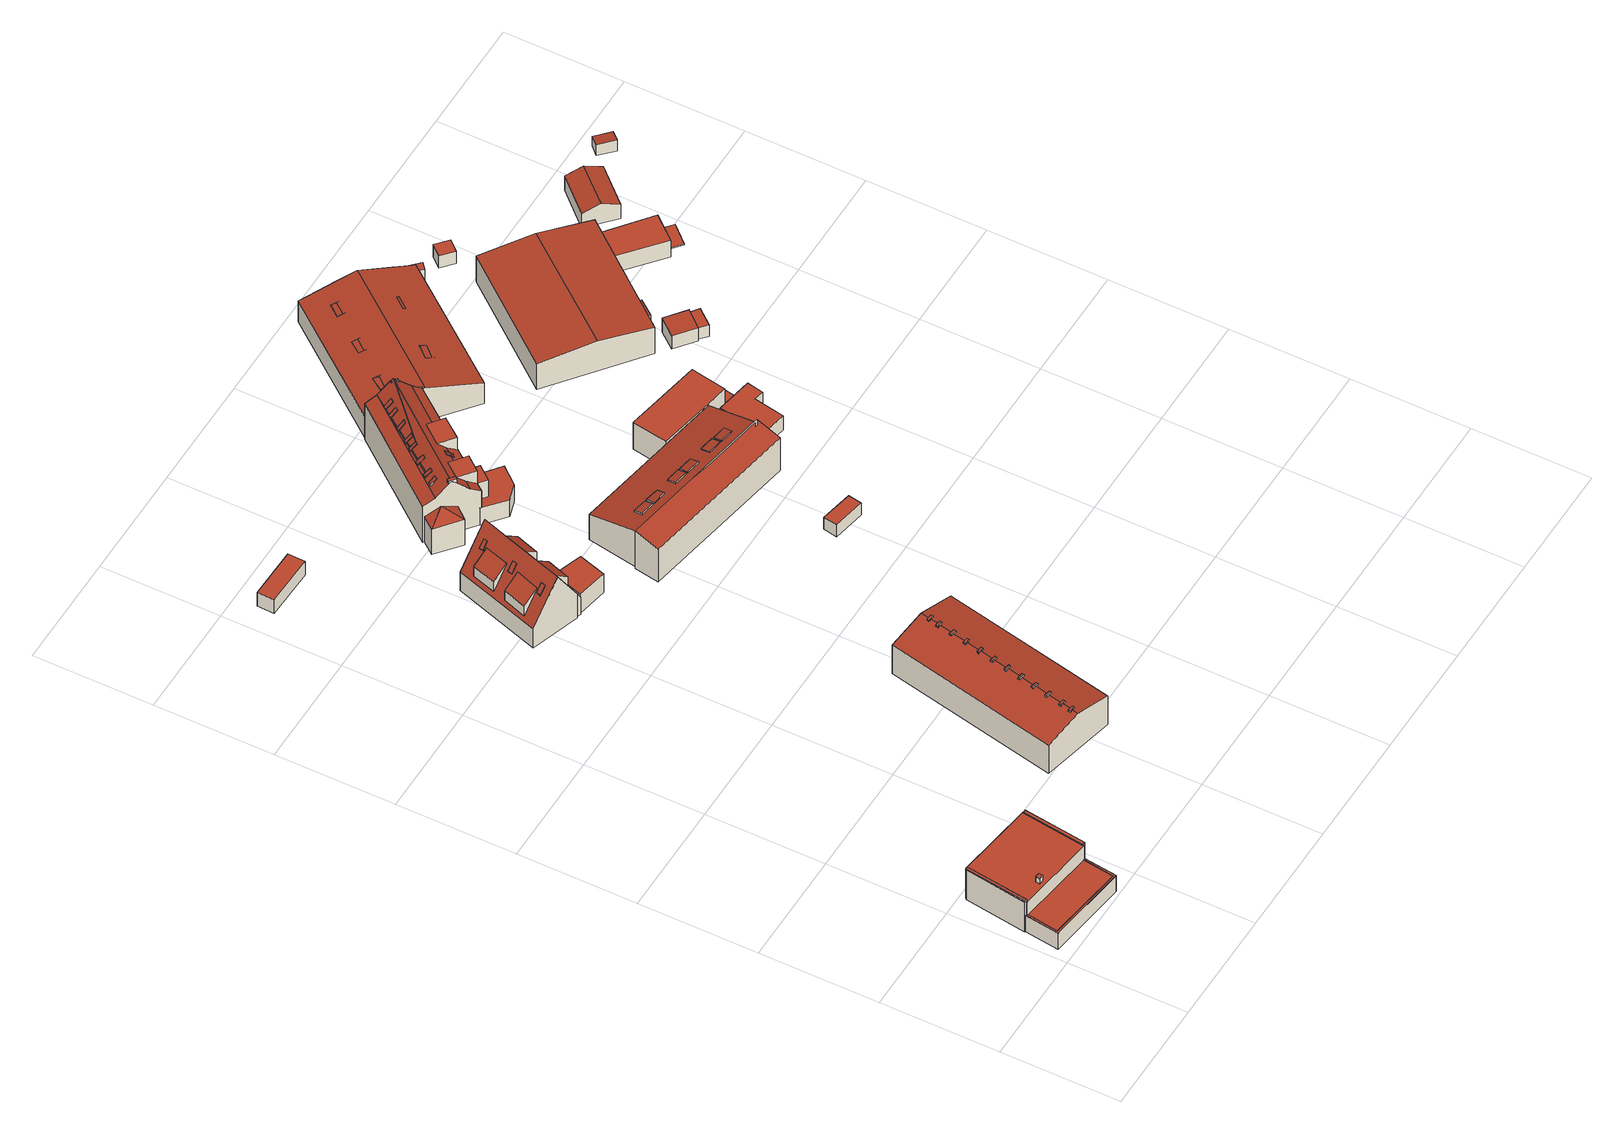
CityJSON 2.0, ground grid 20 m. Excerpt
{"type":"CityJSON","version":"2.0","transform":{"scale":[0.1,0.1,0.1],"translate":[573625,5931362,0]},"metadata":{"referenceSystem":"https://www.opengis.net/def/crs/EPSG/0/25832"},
"CityObjects":{
"building1":{"type":"Building","attributes":{"Grundfläche 2D":"238.569468","Grundhöhe NN":"1.851"},"children":["building1-1","building1-2","building1-3","building1-4"],"geometry":[{"type":"Solid","lod":"3","boundaries":[[[[0,1,2,3,4,5,6,7,8,9,10,11,12,13]],[[14,15,16,17,18,19,20,21,22,23]],[[1,0,24,25]],[[2,1,25,26]],[[20,19,27,3,2,26,28]],[[3,27,19,18,29,4]],[[4,29,18,17,16,15,30,6,5]],[[6,30,15,14,31,7]],[[7,31,14,23,32,33,9,8]],[[10,9,33,34]],[[11,10,34,35]],[[12,11,35,36]],[[13,12,36,37]],[[0,13,37,24]],[[23,22,38,32]],[[21,20,28,39]],[[22,21,39,38]],[[39,28,26,25,24,37,36,35,34,33,32,38]]]],"semantics":{"surfaces":[{"type":"RoofSurface"},{"type":"WallSurface"},{"type":"GroundSurface"}],"values":[[0,0,1,1,1,1,1,1,1,1,1,1,1,1,1,1,1,2]]}}]},
"building1-1":{"type":"BuildingInstallation","parents":["building1"],"geometry":[{"type":"MultiSurface","lod":"3","boundaries":[[[40,41,42,43]],[[44,45,43,42]],[[40,43,45,46]],[[46,47,41,40]],[[42,41,47,44]]],"semantics":{"surfaces":[{"type":"RoofSurface"},{"type":"WallSurface"}],"values":[0,1,1,1,1]}}]},
"building1-2":{"type":"BuildingInstallation","parents":["building1"],"geometry":[{"type":"MultiSurface","lod":"3","boundaries":[[[48,49,50,51,52,53,54]],[[55,7,8,9,52,51,50,49]],[[9,10,53,52]],[[10,11,56,48,54,53]],[[49,48,56,55]]],"semantics":{"surfaces":[{"type":"RoofSurface"},{"type":"WallSurface"}],"values":[0,1,1,1,1]}}]},
"building1-3":{"type":"BuildingInstallation","parents":["building1"],"geometry":[{"type":"MultiSurface","lod":"3","boundaries":[[[57,58,59,60,61]],[[62,0,1,59,58]],[[1,2,60,59]],[[2,3,63,57,61,60]],[[57,63,62,58]]],"semantics":{"surfaces":[{"type":"RoofSurface"},{"type":"WallSurface"}],"values":[0,1,1,1,1]}}]},
"building1-4":{"type":"BuildingInstallation","parents":["building1"],"geometry":[{"type":"MultiSurface","lod":"3","boundaries":[[[31,30,64,65,66,67,29,27,68,69,70,71]],[[14,31,71,23]],[[15,30,31,14]],[[16,64,30,15]],[[16,72,65,64]],[[66,65,72,73]],[[67,66,73,17]],[[17,18,29,67]],[[19,27,29,18]],[[20,68,27,19]],[[20,21,69,68]],[[21,22,70,69]],[[22,23,71,70]]],"semantics":{"surfaces":[{"type":"RoofSurface"},{"type":"WallSurface"}],"values":[0,1,1,1,1,1,1,1,1,1,1,1,1]}}]},
"building2":{"type":"Building","attributes":{"Grundfläche 2D":"25.769847","Grundhöhe NN":"2.043"},"geometry":[{"type":"Solid","lod":"3","boundaries":[[[[74,75,76,77]],[[78,79,77,76]],[[79,80,74,77]],[[80,81,75,74]],[[81,78,76,75]],[[81,80,79,78]]]],"semantics":{"surfaces":[{"type":"RoofSurface"},{"type":"WallSurface"},{"type":"GroundSurface"}],"values":[[0,1,1,1,1,2]]}}]},
"building3":{"type":"Building","attributes":{"Grundfläche 2D":"387.000767","Grundhöhe NN":"1.665"},"children":["building3-1","building3-2","building3-3","building3-4","building3-5","building3-6","building3-7","building3-8","building3-9","building3-10","building3-11","building3-12"],"geometry":[{"type":"Solid","lod":"3","boundaries":[[[[82,83,84,85,86,87,88,89,90,91,92,93,94,95,96,97,98,99,100,101,102,103,104,105,106,107,108,109]],[[107,106,105,104,103,102,101,100,99,98,97,96,95,94,93,92,91,90,89,88,87,86,85,84,83,82,110,111]],[[110,82,109,112,113]],[[111,110,113,114]],[[108,107,111,114,115]],[[109,108,115,112]],[[113,112,115,114]]]],"semantics":{"surfaces":[{"type":"RoofSurface"},{"type":"WallSurface"},{"type":"GroundSurface"}],"values":[[0,0,1,1,1,1,2]]}}]},
"building3-1":{"type":"BuildingInstallation","parents":["building3"],"geometry":[{"type":"MultiSurface","lod":"3","boundaries":[[[116,117,118,119]],[[120,121,117,116]],[[122,118,117,121,106]],[[122,123,119,118]],[[120,116,119,123,105]]],"semantics":{"surfaces":[{"type":"RoofSurface"},{"type":"WallSurface"}],"values":[0,1,1,1,1]}}]},
"building3-2":{"type":"BuildingInstallation","parents":["building3"],"geometry":[{"type":"MultiSurface","lod":"3","boundaries":[[[124,125,126,127]],[[128,129,125,124]],[[130,126,125,129,102]],[[130,131,127,126]],[[128,124,127,131,101]]],"semantics":{"surfaces":[{"type":"RoofSurface"},{"type":"WallSurface"}],"values":[0,1,1,1,1]}}]},
"building3-3":{"type":"BuildingInstallation","parents":["building3"],"geometry":[{"type":"MultiSurface","lod":"3","boundaries":[[[132,133,134,135]],[[136,137,133,132]],[[138,134,133,137,88]],[[138,139,135,134]],[[136,132,135,139,87]]],"semantics":{"surfaces":[{"type":"RoofSurface"},{"type":"WallSurface"}],"values":[0,1,1,1,1]}}]},
"building3-4":{"type":"BuildingInstallation","parents":["building3"],"geometry":[{"type":"MultiSurface","lod":"3","boundaries":[[[140,141,142,143]],[[144,145,141,140]],[[146,142,141,145,100]],[[146,147,143,142]],[[144,140,143,147,99]]],"semantics":{"surfaces":[{"type":"RoofSurface"},{"type":"WallSurface"}],"values":[0,1,1,1,1]}}]},
"building3-5":{"type":"BuildingInstallation","parents":["building3"],"geometry":[{"type":"MultiSurface","lod":"3","boundaries":[[[148,149,150,151]],[[152,153,149,148]],[[154,150,149,153,96]],[[154,155,151,150]],[[152,148,151,155,95]]],"semantics":{"surfaces":[{"type":"RoofSurface"},{"type":"WallSurface"}],"values":[0,1,1,1,1]}}]},
"building3-6":{"type":"BuildingInstallation","parents":["building3"],"geometry":[{"type":"MultiSurface","lod":"3","boundaries":[[[156,157,158,159]],[[160,161,157,156]],[[162,158,157,161,98]],[[162,163,159,158]],[[160,156,159,163,97]]],"semantics":{"surfaces":[{"type":"RoofSurface"},{"type":"WallSurface"}],"values":[0,1,1,1,1]}}]},
"building3-7":{"type":"BuildingInstallation","parents":["building3"],"geometry":[{"type":"MultiSurface","lod":"3","boundaries":[[[164,165,166,167]],[[165,164,168,169]],[[170,166,165,169,86]],[[167,166,170,171]],[[85,168,164,167,171]]],"semantics":{"surfaces":[{"type":"RoofSurface"},{"type":"WallSurface"}],"values":[0,1,1,1,1]}}]},
"building3-8":{"type":"BuildingInstallation","parents":["building3"],"geometry":[{"type":"MultiSurface","lod":"3","boundaries":[[[172,173,174,175]],[[103,176,172,175,177]],[[176,178,173,172]],[[179,174,173,178,104]],[[179,177,175,174]]],"semantics":{"surfaces":[{"type":"RoofSurface"},{"type":"WallSurface"}],"values":[0,1,1,1,1]}}]},
"building3-9":{"type":"BuildingInstallation","parents":["building3"],"geometry":[{"type":"MultiSurface","lod":"3","boundaries":[[[180,181,182,183]],[[91,184,180,183,185]],[[184,186,181,180]],[[187,182,181,186,92]],[[187,185,183,182]]],"semantics":{"surfaces":[{"type":"RoofSurface"},{"type":"WallSurface"}],"values":[0,1,1,1,1]}}]},
"building3-10":{"type":"BuildingInstallation","parents":["building3"],"geometry":[{"type":"MultiSurface","lod":"3","boundaries":[[[188,189,190,191]],[[189,188,192,193]],[[194,190,189,193,84]],[[191,190,194,195]],[[192,188,191,195,83]]],"semantics":{"surfaces":[{"type":"RoofSurface"},{"type":"WallSurface"}],"values":[0,1,1,1,1]}}]},
"building3-11":{"type":"BuildingInstallation","parents":["building3"],"geometry":[{"type":"MultiSurface","lod":"3","boundaries":[[[196,197,198,199]],[[200,198,197,201,94]],[[200,202,199,198]],[[203,196,199,202,93]],[[203,201,197,196]]],"semantics":{"surfaces":[{"type":"RoofSurface"},{"type":"WallSurface"}],"values":[0,1,1,1,1]}}]},
"building3-12":{"type":"BuildingInstallation","parents":["building3"],"geometry":[{"type":"MultiSurface","lod":"3","boundaries":[[[204,205,206,207]],[[208,209,205,204]],[[210,206,205,209,90]],[[210,211,207,206]],[[208,204,207,211,89]]],"semantics":{"surfaces":[{"type":"RoofSurface"},{"type":"WallSurface"}],"values":[0,1,1,1,1]}}]},
"building4":{"type":"Building","attributes":{"Grundfläche 2D":"174.821628","Grundhöhe NN":"0.948"},"children":["building4-1","building4-2","building4-3","building4-4"],"geometry":[{"type":"Solid","lod":"3","boundaries":[[[[212,213,214,215,216]],[[217,218,219,220,221,222,223,224,225,226],[227,228,229,230,231,232,227,222],[233,234,235,236,237,238]],[[231,239,240,227,232]],[[237,241,242,233,238]],[[243,244,245,246,247,248]],[[223,222,249,250,251],[212,216,252,253,254,213],[248,247,255,256,257,243]],[[258,259,260,261]],[[215,253,252,216]],[[254,214,213]],[[215,214,254,253]],[[239,231,230]],[[228,240,239,230,229]],[[240,228,227]],[[236,241,237]],[[235,242,241,236]],[[234,233,242,235]],[[247,246,255]],[[244,243,257]],[[257,256,255,246,245,244]],[[224,223,251,262,263]],[[225,224,263,264]],[[226,225,264,265]],[[217,226,265,266]],[[220,219,267,268,221]],[[249,222,221,268,269]],[[251,250,249,269,262]],[[259,258,219,218,217]],[[259,217,266,270,260]],[[261,260,270,271]],[[261,271,267,219,258]],[[270,266,265,264,263,262,269,268,267,271]]]],"semantics":{"surfaces":[{"type":"RoofSurface"},{"type":"WallSurface"},{"type":"GroundSurface"}],"values":[[0,0,0,0,0,0,0,1,1,1,1,1,1,1,1,1,1,1,1,1,1,1,1,1,1,1,1,1,1,1,2]]}}]},
"building4-1":{"type":"BuildingInstallation","parents":["building4"],"geometry":[{"type":"MultiSurface","lod":"3","boundaries":[[[272,273,274,275,276,277,278]],[[279,280,281,273,272,278]],[[282,276,275,274,273,281,283,284]],[[282,285,277,276]],[[285,279,278,277]]],"semantics":{"surfaces":[{"type":"RoofSurface"},{"type":"WallSurface"}],"values":[0,1,1,1,1]}}]},
"building4-2":{"type":"BuildingInstallation","parents":["building4"],"geometry":[{"type":"MultiSurface","lod":"3","boundaries":[[[286,287,288,289]],[[289,288,290,291]],[[286,289,291,292]],[[287,286,292,293]],[[288,287,293,290]]],"semantics":{"surfaces":[{"type":"RoofSurface"},{"type":"WallSurface"}],"values":[0,1,1,1,1]}}]},
"building4-3":{"type":"BuildingInstallation","parents":["building4"],"geometry":[{"type":"MultiSurface","lod":"3","boundaries":[[[294,295,296,297]],[[298,299,296,295]],[[299,300,297,296]],[[301,298,295,294]],[[300,301,294,297]]],"semantics":{"surfaces":[{"type":"RoofSurface"},{"type":"WallSurface"}],"values":[0,1,1,1,1]}}]},
"building4-4":{"type":"BuildingInstallation","parents":["building4"],"geometry":[{"type":"MultiSurface","lod":"3","boundaries":[[[302,303,304,305]],[[303,302,306,307]],[[304,303,307,308]],[[302,305,309,306]],[[305,304,308,309]]],"semantics":{"surfaces":[{"type":"RoofSurface"},{"type":"WallSurface"}],"values":[0,1,1,1,1]}}]},
"building5":{"type":"Building","attributes":{"Grundfläche 2D":"250.610366","Grundhöhe NN":"1.233"},"children":["building5-1","building5-2","building5-3","building5-4","building5-5","building5-6","building5-7","building5-8","building5-9","building5-10","building5-11"],"geometry":[{"type":"MultiSurface","lod":"3","boundaries":[[[310,311,312,313]],[[314,315,316,317,318,319,320]],[[321,322,323,324,325,318,317,326,327],[328,329,318],[330,331,330,322]],[[330,322,330,331]],[[318,329,328]],[[332,333,334,335,336,337,338,339,340,341,342,343,344,345]],[[346,323,322,321,327,347,348,349,350,351,310,313,352,337,336,335,334,353,354,355,356,343,342,357]],[[356,355,354,358,359,360]],[[361,350,349,362,363,364]],[[365,366,367,368]],[[369,370,371,372,366]],[[372,367,366]],[[373,374,375,376,377,378,379,380,381,382,383,384]],[[385,386,363,387]],[[313,312,339,337,352]],[[311,310,351,350,361,364,363]],[[312,311,363,386,339]],[[356,360,344,343]],[[353,334,333,332,358,354]],[[360,359,358,332,345,344]],[[372,371,388,389]],[[367,372,389,390]],[[368,367,390,391]],[[369,366,365,368,391,392,382,381,362,349,348,347,327,326,317,316,315,314,320,393,388,371,370]],[[362,381,380,363]],[[394,395,341,340,339,386,377,376,375]],[[325,324,323,346,357,342,341,395,396,319,318]],[[320,319,396,393]],[[383,382,392,397]],[[384,383,397,398]],[[373,384,398,399]],[[374,373,399,400]],[[375,374,400,394]],[[363,380,379,387]],[[387,379,378,385]],[[385,378,377,386]],[[398,397,392,391,390,389,388,393,396,395,394,400,399]]],"semantics":{"surfaces":[{"type":"RoofSurface"},{"type":"WallSurface"},{"type":"GroundSurface"}],"values":[0,0,0,0,0,0,0,0,0,0,0,0,0,0,1,1,1,1,1,1,1,1,1,1,1,1,1,1,1,1,1,1,1,1,1,1,2]}}]},
"building5-1":{"type":"BuildingInstallation","parents":["building5"],"geometry":[{"type":"MultiSurface","lod":"3","boundaries":[[[401,402,403,404,405]],[[406,407,403,402]],[[404,403,407,408,409]],[[405,404,409,410]],[[410,411,406,402,401,405]]],"semantics":{"surfaces":[{"type":"RoofSurface"},{"type":"WallSurface"}],"values":[0,1,1,1,1]}}]},
"building5-2":{"type":"BuildingInstallation","parents":["building5"],"geometry":[{"type":"MultiSurface","lod":"3","boundaries":[[[412,413,414,415]],[[415,414,416,417]],[[412,415,417,418]],[[413,412,418,419]],[[414,413,419,416]]],"semantics":{"surfaces":[{"type":"RoofSurface"},{"type":"WallSurface"}],"values":[0,1,1,1,1]}}]},
"building5-3":{"type":"BuildingInstallation","parents":["building5"],"geometry":[{"type":"MultiSurface","lod":"3","boundaries":[[[420,421,422,423,424,425]],[[426,427,428,424,423,422]],[[429,426,422,421]],[[428,430,425,424]],[[430,431,429,421,420,425]]],"semantics":{"surfaces":[{"type":"RoofSurface"},{"type":"WallSurface"}],"values":[0,1,1,1,1]}}]},
"building5-4":{"type":"BuildingInstallation","parents":["building5"],"geometry":[{"type":"MultiSurface","lod":"3","boundaries":[[[432,433,434]],[[435,432,434,436]],[[433,432,437,438]],[[434,433,438]],[[436,434,438,439]],[[435,436,439,440]],[[432,435,440,437]]],"semantics":{"surfaces":[{"type":"RoofSurface"},{"type":"WallSurface"}],"values":[0,0,1,1,1,1,1]}}]},
"building5-5":{"type":"BuildingInstallation","parents":["building5"],"geometry":[{"type":"MultiSurface","lod":"3","boundaries":[[[441,442,443,444]],[[441,445,446,447,442]],[[448,445,441,444,449,336]],[[446,445,448,450]],[[447,446,450,451]],[[452,443,442,447,451,335]],[[444,443,452,449]]],"semantics":{"surfaces":[{"type":"RoofSurface"},{"type":"WallSurface"}],"values":[0,0,1,1,1,1,1]}}]},
"building5-6":{"type":"BuildingInstallation","parents":["building5"],"geometry":[{"type":"MultiSurface","lod":"3","boundaries":[[[453,454,455,456,457,458]],[[454,453,459,330]],[[460,455,454,330]],[[456,455,460,461]],[[457,456,461,456]],[[459,453,458,457,456,331]]],"semantics":{"surfaces":[{"type":"RoofSurface"},{"type":"WallSurface"}],"values":[0,1,1,1,1,1]}}]},
"building5-7":{"type":"BuildingInstallation","parents":["building5"],"geometry":[{"type":"MultiSurface","lod":"3","boundaries":[[[462,463,464,465]],[[465,464,466,467]],[[462,465,467,468]],[[463,462,468,469]],[[464,463,469,466]]],"semantics":{"surfaces":[{"type":"RoofSurface"},{"type":"WallSurface"}],"values":[0,1,1,1,1]}}]},
"building5-8":{"type":"BuildingInstallation","parents":["building5"],"geometry":[{"type":"MultiSurface","lod":"3","boundaries":[[[470,471,472,473]],[[473,472,474,475]],[[470,473,475,476]],[[471,470,476,477]],[[472,471,477,474]]],"semantics":{"surfaces":[{"type":"RoofSurface"},{"type":"WallSurface"}],"values":[0,1,1,1,1]}}]},
"building5-9":{"type":"BuildingInstallation","parents":["building5"],"geometry":[{"type":"MultiSurface","lod":"3","boundaries":[[[478,479,480,481,482]],[[347,483,478,482]],[[479,478,483,321]],[[480,479,321,484]],[[484,326,481,480]],[[327,347,482,481,326]]],"semantics":{"surfaces":[{"type":"RoofSurface"},{"type":"WallSurface"}],"values":[0,1,1,1,1,1]}}]},
"building5-10":{"type":"BuildingInstallation","parents":["building5"],"geometry":[{"type":"MultiSurface","lod":"3","boundaries":[[[485,486,487,488]],[[489,490,486,485]],[[328,489,485,488,491]],[[492,487,486,490,329]],[[492,491,488,487]]],"semantics":{"surfaces":[{"type":"RoofSurface"},{"type":"WallSurface"}],"values":[0,1,1,1,1]}}]},
"building5-11":{"type":"BuildingInstallation","parents":["building5"],"geometry":[{"type":"MultiSurface","lod":"3","boundaries":[[[493,494,495,324]],[[496,497,346,498]],[[346,497,357]],[[493,324,325]],[[494,493,325,499]],[[495,494,499]],[[496,498,500]],[[497,496,500,357]]],"semantics":{"surfaces":[{"type":"RoofSurface"},{"type":"WallSurface"}],"values":[0,0,1,1,1,1,1,1]}}]},
"building6":{"type":"Building","attributes":{"Grundfläche 2D":"366.866266","Grundhöhe NN":"1.151"},"children":["building6-1","building6-2","building6-3","building6-4","building6-5","building6-6"],"geometry":[{"type":"Solid","lod":"3","boundaries":[[[[501,502,503,504]],[[505,506,507,508,509,510,511]],[[512,513,514,515,516,517]],[[518,503,502,513,512,519]],[[504,503,518,520]],[[501,504,520,521]],[[509,508,522,523]],[[510,509,523,524]],[[514,505,511,510,524,525,515]],[[502,501,521,522,508,507,506,505,514,513]],[[516,515,525,526]],[[517,516,526,527]],[[512,517,527,519]],[[519,527,526,525,524,523,522,521,520,518]]]],"semantics":{"surfaces":[{"type":"RoofSurface"},{"type":"WallSurface"},{"type":"GroundSurface"}],"values":[[0,0,0,1,1,1,1,1,1,1,1,1,1,2]]}}]},
"building6-1":{"type":"BuildingInstallation","parents":["building6"],"geometry":[{"type":"MultiSurface","lod":"3","boundaries":[[[528,529,530,531]],[[531,530,532,533]],[[528,531,533,534]],[[529,528,534,535]],[[530,529,535,532]]],"semantics":{"surfaces":[{"type":"RoofSurface"},{"type":"WallSurface"}],"values":[0,1,1,1,1]}}]},
"building6-2":{"type":"BuildingInstallation","parents":["building6"],"geometry":[{"type":"MultiSurface","lod":"3","boundaries":[[[536,537,538,539]],[[539,538,540,541]],[[536,539,541,542]],[[537,536,542,543]],[[538,537,543,540]]],"semantics":{"surfaces":[{"type":"RoofSurface"},{"type":"WallSurface"}],"values":[0,1,1,1,1]}}]},
"building6-3":{"type":"BuildingInstallation","parents":["building6"],"geometry":[{"type":"MultiSurface","lod":"3","boundaries":[[[544,545,546,547]],[[547,546,548,549]],[[544,547,549,550]],[[550,551,545,544]],[[551,548,546,545]]],"semantics":{"surfaces":[{"type":"RoofSurface"},{"type":"WallSurface"}],"values":[0,1,1,1,1]}}]},
"building6-4":{"type":"BuildingInstallation","parents":["building6"],"geometry":[{"type":"MultiSurface","lod":"3","boundaries":[[[552,553,554,555]],[[555,554,556,557]],[[552,555,557,558]],[[553,552,558,559]],[[554,553,559,556]]],"semantics":{"surfaces":[{"type":"RoofSurface"},{"type":"WallSurface"}],"values":[0,1,1,1,1]}}]},
"building6-5":{"type":"BuildingInstallation","parents":["building6"],"geometry":[{"type":"MultiSurface","lod":"3","boundaries":[[[560,561,562,563]],[[563,562,564,565]],[[560,563,565,566]],[[561,560,566,567]],[[562,561,567,564]]],"semantics":{"surfaces":[{"type":"RoofSurface"},{"type":"WallSurface"}],"values":[0,1,1,1,1]}}]},
"building6-6":{"type":"BuildingInstallation","parents":["building6"],"geometry":[{"type":"MultiSurface","lod":"3","boundaries":[[[568,569,570,571]],[[571,570,572,573]],[[568,571,573,574]],[[569,568,574,575]],[[570,569,575,572]]],"semantics":{"surfaces":[{"type":"RoofSurface"},{"type":"WallSurface"}],"values":[0,1,1,1,1]}}]},
"building7":{"type":"Building","attributes":{"Grundfläche 2D":"13.246809","Grundhöhe NN":"1.668"},"geometry":[{"type":"Solid","lod":"3","boundaries":[[[[576,577,578,579]],[[580,581,579,578]],[[581,582,576,579]],[[582,583,577,576]],[[583,580,578,577]],[[583,582,581,580]]]],"semantics":{"surfaces":[{"type":"RoofSurface"},{"type":"WallSurface"},{"type":"GroundSurface"}],"values":[[0,1,1,1,1,2]]}}]},
"building8":{"type":"Building","attributes":{"Grundfläche 2D":"137.854031","Grundhöhe NN":"1.151"},"geometry":[{"type":"Solid","lod":"3","boundaries":[[[[584,585,586,587,588,589]],[[590,591,592,593,594,595]],[[596,597,598,599,600]],[[587,586,601,602]],[[588,587,602,603,597,589]],[[604,585,584,589,597,596,605]],[[586,585,604,601]],[[590,595,606,607]],[[591,590,607,608]],[[592,591,608,609]],[[593,592,609,610]],[[594,593,610,611]],[[598,612,606,595,594,611,613,599]],[[600,599,613,614]],[[596,600,614,605]],[[598,597,603,612]],[[611,610,609,608,607,606,612,603,602,601,604,605,614,613]]]],"semantics":{"surfaces":[{"type":"RoofSurface"},{"type":"WallSurface"},{"type":"GroundSurface"}],"values":[[0,0,0,1,1,1,1,1,1,1,1,1,1,1,1,1,2]]}}]},
"building9":{"type":"Building","attributes":{"Grundfläche 2D":"458.205941","Grundhöhe NN":"1.570"},"children":["building9-1","building9-2","building9-3","building9-4","building9-5"],"geometry":[{"type":"Solid","lod":"3","boundaries":[[[[615,616,617,618,619,620,621,622,623]],[[624,619,618,617,625,626]],[[615,623,622,627,628]],[[616,615,628,629]],[[625,617,616,629,630]],[[626,625,630,631]],[[621,620,619,624,626,631,632]],[[622,621,632,627]],[[627,632,631,630,629,628]]]],"semantics":{"surfaces":[{"type":"RoofSurface"},{"type":"WallSurface"},{"type":"GroundSurface"}],"values":[[0,0,1,1,1,1,1,1,2]]}}]},
"building9-1":{"type":"BuildingInstallation","parents":["building9"],"geometry":[{"type":"MultiSurface","lod":"3","boundaries":[[[633,634,635,636]],[[636,635,637]],[[633,636,637,638]],[[633,638,634]]],"semantics":{"surfaces":[{"type":"RoofSurface"},{"type":"WallSurface"}],"values":[0,1,1,1]}}]},
"building9-2":{"type":"BuildingInstallation","parents":["building9"],"geometry":[{"type":"MultiSurface","lod":"3","boundaries":[[[639,640,641]],[[639,642,643,640]],[[639,641,644]],[[644,645,642,639]],[[643,642,645]]],"semantics":{"surfaces":[{"type":"RoofSurface"},{"type":"WallSurface"}],"values":[0,0,1,1,1]}}]},
"building9-3":{"type":"BuildingInstallation","parents":["building9"],"geometry":[{"type":"MultiSurface","lod":"3","boundaries":[[[646,647,648,649,650]],[[646,651,647]],[[648,647,651,652]],[[648,652,649]]],"semantics":{"surfaces":[{"type":"RoofSurface"},{"type":"WallSurface"}],"values":[0,1,1,1]}}]},
"building9-4":{"type":"BuildingInstallation","parents":["building9"],"geometry":[{"type":"MultiSurface","lod":"3","boundaries":[[[653,654,655,656]],[[656,655,657]],[[653,656,657,658]],[[653,658,654]]],"semantics":{"surfaces":[{"type":"RoofSurface"},{"type":"WallSurface"}],"values":[0,1,1,1]}}]},
"building9-5":{"type":"BuildingInstallation","parents":["building9"],"geometry":[{"type":"MultiSurface","lod":"3","boundaries":[[[659,660,661,662]],[[661,660,663]],[[664,659,662]],[[660,659,664,663]]],"semantics":{"surfaces":[{"type":"RoofSurface"},{"type":"WallSurface"}],"values":[0,1,1,1]}}]},
"building10":{"type":"Building","attributes":{"Grundfläche 2D":"4.273304","Grundhöhe NN":"1.570"},"geometry":[{"type":"Solid","lod":"3","boundaries":[[[[665,666,667,668]],[[669,670,668,667]],[[670,671,665,668]],[[671,672,666,665]],[[672,669,667,666]],[[672,671,670,669]]]],"semantics":{"surfaces":[{"type":"RoofSurface"},{"type":"WallSurface"},{"type":"GroundSurface"}],"values":[[0,1,1,1,1,2]]}}]},
"building11":{"type":"Building","attributes":{"Grundfläche 2D":"15.016115","Grundhöhe NN":"1.177"},"geometry":[{"type":"Solid","lod":"3","boundaries":[[[[673,674,675,676,677]],[[677,676,678,679]],[[673,677,679,680]],[[675,674,673,680,681]],[[676,675,681,678]],[[679,678,681,680]]]],"semantics":{"surfaces":[{"type":"RoofSurface"},{"type":"WallSurface"},{"type":"GroundSurface"}],"values":[[0,1,1,1,1,2]]}}]},
"building12":{"type":"Building","attributes":{"Grundfläche 2D":"427.078724","Grundhöhe NN":"1.177"},"geometry":[{"type":"Solid","lod":"3","boundaries":[[[[682,683,684,685]],[[684,683,686,687,688]],[[689,690,691,692]],[[682,685,693,694]],[[686,683,682,694,695]],[[691,696,697,688,687,686,695,698,692]],[[693,685,684,688,697]],[[689,692,698,699]],[[690,689,699,700]],[[691,690,700,696]],[[696,700,699,698,695,694,693,697]]]],"semantics":{"surfaces":[{"type":"RoofSurface"},{"type":"WallSurface"},{"type":"GroundSurface"}],"values":[[0,0,0,1,1,1,1,1,1,1,2]]}}]},
"building13":{"type":"Building","attributes":{"Grundfläche 2D":"2.828610","Grundhöhe NN":"1.570"},"geometry":[{"type":"Solid","lod":"3","boundaries":[[[[701,702,703,704]],[[705,706,704,703]],[[706,707,701,704]],[[707,708,702,701]],[[708,705,703,702]],[[708,707,706,705]]]],"semantics":{"surfaces":[{"type":"RoofSurface"},{"type":"WallSurface"},{"type":"GroundSurface"}],"values":[[0,1,1,1,1,2]]}}]},
"building14":{"type":"Building","attributes":{"Grundfläche 2D":"5.512285","Grundhöhe NN":"1.611"},"geometry":[{"type":"Solid","lod":"3","boundaries":[[[[709,710,711,673]],[[712,713,673,711]],[[713,714,709,673]],[[714,715,710,709]],[[715,712,711,710]],[[715,714,713,712]]]],"semantics":{"surfaces":[{"type":"RoofSurface"},{"type":"WallSurface"},{"type":"GroundSurface"}],"values":[[0,1,1,1,1,2]]}}]},
"building15":{"type":"Building","attributes":{"Grundfläche 2D":"2.452824","Grundhöhe NN":"1.570"},"geometry":[{"type":"Solid","lod":"3","boundaries":[[[[716,717,718,719]],[[720,721,719,718]],[[721,722,716,719]],[[723,720,718,717]],[[722,723,717,716]],[[723,722,721,720]]]],"semantics":{"surfaces":[{"type":"RoofSurface"},{"type":"WallSurface"},{"type":"GroundSurface"}],"values":[[0,1,1,1,1,2]]}}]},
"building16":{"type":"Building","attributes":{"Grundfläche 2D":"6.584871","Grundhöhe NN":"1.950"},"geometry":[{"type":"Solid","lod":"3","boundaries":[[[[724,725,726,727]],[[728,729,727,726]],[[729,730,724,727]],[[730,731,725,724]],[[731,728,726,725]],[[731,730,729,728]]]],"semantics":{"surfaces":[{"type":"RoofSurface"},{"type":"WallSurface"},{"type":"GroundSurface"}],"values":[[0,1,1,1,1,2]]}}]},
"building17":{"type":"Building","attributes":{"Grundfläche 2D":"45.241954","Grundhöhe NN":"1.177"},"children":["building17-1"],"geometry":[{"type":"Solid","lod":"3","boundaries":[[[[732,733,734,735,736]],[[732,736,737,738,733]],[[734,733,738,739]],[[735,734,739,740]],[[736,735,740,737]],[[738,737,740,739]]]],"semantics":{"surfaces":[{"type":"RoofSurface"},{"type":"WallSurface"},{"type":"GroundSurface"}],"values":[[0,1,1,1,1,2]]}}]},
"building17-1":{"type":"BuildingInstallation","parents":["building17"],"geometry":[{"type":"MultiSurface","lod":"3","boundaries":[[[741,742,743,744]],[[745,746,744,743]],[[746,747,741,744]],[[747,748,742,741]],[[748,745,743,742]],[[748,747,746,745]]],"semantics":{"surfaces":[{"type":"RoofSurface"},{"type":"WallSurface"},{"type":"OuterCeilingSurface"}],"values":[0,1,1,1,1,2]}}]},
"building18":{"type":"Building","attributes":{"Grundfläche 2D":"46.856682","Grundhöhe NN":"2.054"},"geometry":[{"type":"Solid","lod":"3","boundaries":[[[[749,750,751,752]],[[753,749,752,754]],[[754,752,751,755,756]],[[753,754,756,757]],[[750,749,753,757,758]],[[751,750,758,755]],[[756,755,758,757]]]],"semantics":{"surfaces":[{"type":"RoofSurface"},{"type":"WallSurface"},{"type":"GroundSurface"}],"values":[[0,0,1,1,1,1,2]]}}]},
"building19":{"type":"Building","attributes":{"Grundfläche 2D":"6.353510","Grundhöhe NN":"2.165"},"geometry":[{"type":"Solid","lod":"3","boundaries":[[[[759,760,761,762]],[[763,764,762,761]],[[764,765,759,762]],[[765,766,760,759]],[[766,763,761,760]],[[766,765,764,763]]]],"semantics":{"surfaces":[{"type":"RoofSurface"},{"type":"WallSurface"},{"type":"GroundSurface"}],"values":[[0,1,1,1,1,2]]}}]}
},
"vertices":[
[33,184,82],[30,184,82],[16,79,82],[19,78,82],[18,76,82],[153,58,82],[155,58,82],[155,60,82],[156,59,82],[159,59,82],[172,165,82],[169,165,82],[170,167,82],[33,186,82],[155,60,53],[155,58,53],[153,58,53],[20,76,53],[18,76,53],[19,78,53],[17,79,53],[9,20,53],[149,2,53],[156,59,53],[33,184,19],[30,184,19],[16,79,19],[19,78,54],[17,79,19],[18,76,54],[155,58,54],[155,60,54],[156,59,19],[159,59,19],[172,165,19],[169,165,19],[170,167,19],[33,186,19],[149,2,19],[9,20,19],
[66,77,93],[67,84,93],[59,85,93],[58,78,93],[59,85,82],[58,78,82],[66,77,82],[67,84,82],
[168,166,85],[154,60,85],[155,60,85],[156,59,85],[159,59,85],[172,165,85],[169,165,85],[154,60,82],[168,166,82],
[20,78,85],[34,184,85],[30,184,85],[16,79,85],[19,78,85],[34,184,82],[20,78,82],
[153,58,54],[146,5,54],[12,23,54],[20,76,54],[17,79,54],[9,20,54],[149,2,54],[156,59,54],[146,5,53],[12,23,53],
[122,1328,49],[123,1357,49],[35,1359,49],[34,1330,49],[35,1359,20],[34,1330,20],[122,1328,20],[123,1357,20],
[431,481,93],[428,466,93],[427,463,93],[425,449,93],[424,445,93],[419,424,93],[418,420,93],[414,398,93],[413,394,93],[408,372,93],[408,369,93],[403,347,93],[402,343,93],[397,321,93],[397,317,93],[392,295,93],[391,292,93],[386,270,93],[386,266,93],[381,245,93],[380,241,93],[376,219,93],[375,215,93],[372,201,93],[371,197,93],[369,187,93],[432,173,77],[494,467,77],[368,494,77],[306,201,77],[494,467,17],[368,494,17],[306,201,17],[432,173,17],
[366,202,95],[366,198,95],[376,197,95],[376,201,95],[366,202,92],[366,198,92],[376,197,92],[376,201,92],
[375,246,95],[375,242,95],[385,240,95],[385,244,95],[375,246,92],[375,242,92],[385,240,92],[385,244,92],
[414,425,95],[413,421,95],[423,419,95],[424,423,95],[414,425,92],[413,421,92],[423,419,92],[424,423,92],
[381,271,95],[380,267,95],[390,265,95],[391,269,95],[381,271,92],[380,267,92],[390,265,92],[391,269,92],
[392,322,95],[391,318,95],[401,317,95],[402,320,95],[392,322,92],[391,318,92],[401,317,92],[402,320,92],
[386,296,95],[386,293,95],[396,291,95],[396,295,95],[386,296,92],[386,293,92],[396,291,92],[396,295,92],
[419,450,95],[418,446,95],[428,445,95],[429,449,95],[419,450,92],[418,446,92],[428,445,92],[429,449,92],
[370,220,95],[369,216,95],[379,214,95],[380,218,95],[370,220,92],[380,218,92],[369,216,92],[379,214,92],
[403,373,95],[402,370,95],[412,368,95],[413,372,95],[403,373,92],[413,372,92],[402,370,92],[412,368,92],
[423,467,95],[422,463,95],[432,462,95],[433,466,95],[423,467,92],[422,463,92],[432,462,92],[433,466,92],
[397,348,95],[397,344,95],[406,342,95],[407,346,95],[406,342,92],[397,344,92],[407,346,92],[397,348,92],
[409,399,95],[408,395,95],[418,394,95],[418,398,95],[409,399,92],[408,395,92],[418,394,92],[418,398,92],
[231,1080,97],[234,1090,97],[210,1098,76],[197,1058,76],[221,1050,97],[258,949,45],[264,967,45],[275,1001,45],[284,1030,45],[304,1092,45],[258,1107,126],[211,960,126],[248,948,61],[249,950,61],[257,947,45],[268,1079,97],[292,1071,53],[281,1038,54],[279,1032,54],[255,1040,96],[267,1077,97],[248,1016,96],[264,1011,68],[271,1008,54],[258,969,55],[236,977,96],[239,987,96],[279,1032,76],[292,1071,76],[258,969,76],[271,1008,76],[214,1028,97],[190,1036,76],[188,1030,76],[177,996,76],[201,988,97],[201,990,97],[213,1122,49],[186,1037,49],[166,975,49],[204,1055,69],[197,1058,56],[210,1098,56],[177,996,56],[188,1030,56],[190,1036,56],[275,1001,49],[258,949,49],[310,939,49],[324,985,49],[166,975,9],[248,948,9],[249,950,9],[257,947,9],[258,949,9],[275,1001,9],[304,1092,9],[213,1122,9],[310,939,9],[324,985,9],
[204,981,107],[205,984,107],[203,985,102],[201,985,99],[197,987,92],[194,979,91],[203,976,107],[203,976,106],[204,981,106],[205,984,106],[197,987,91],[203,985,101],[201,985,98],[194,979,90],
[231,1094,92],[239,1092,106],[241,1099,105],[233,1102,92],[241,1099,104],[233,1102,90],[231,1094,91],[239,1092,105],
[221,1033,106],[223,1041,106],[214,1044,91],[212,1036,91],[223,1041,105],[214,1044,90],[212,1036,90],[221,1033,105],
[257,1030,91],[249,1033,104],[246,1025,104],[254,1022,90],[257,1030,90],[249,1033,103],[246,1025,103],[254,1022,89],
[323,1190,110],[349,1170,110],[369,1195,110],[343,1215,110],[269,1213,89],[270,1212,90],[271,1211,91],[282,1202,98],[418,1374,98],[403,1386,88],[267,1214,88],[306,1190,123],[436,1355,123],[438,1358,123],[436,1360,120],[435,1361,119],[299,1189,118],[303,1186,123],[315,1235,104],[311,1231,103],[355,1275,110],[351,1271,110],[392,1227,84],[389,1230,87],[379,1237,95],[372,1227,95],[367,1222,95],[355,1206,95],[360,1202,91],[369,1195,83],[419,1259,83],[474,1331,83],[461,1341,95],[405,1270,95],[418,1260,84],[414,1255,84],[441,1356,120],[309,1181,116],[310,1180,115],[325,1168,95],[335,1181,95],[334,1182,97],[350,1210,101],[370,1244,107],[367,1247,110],[385,1269,110],[393,1279,110],[444,1354,116],[392,1227,110],[414,1255,110],[418,1260,110],[337,1180,94],[339,1157,83],[349,1170,83],[340,1177,91],[309,1181,66],[290,1196,77],[292,1159,66],[310,1180,66],[271,1211,67],[270,1212,67],[269,1213,66],[252,1191,66],[401,1137,48],[426,1168,48],[378,1206,48],[369,1195,48],[368,1194,48],[382,1183,48],[363,1159,48],[349,1170,48],[339,1157,48],[337,1159,48],[337,1158,48],[372,1129,48],[382,1183,83],[368,1194,83],[363,1159,83],[269,1213,12],[252,1191,12],[292,1159,12],[310,1180,12],[337,1159,12],[267,1214,12],[378,1206,12],[474,1331,12],[403,1386,12],[337,1158,12],[372,1129,12],[401,1137,12],[426,1168,12],
[303,1223,103],[302,1224,101],[298,1219,102],[306,1213,111],[310,1218,111],[302,1224,100],[298,1219,100],[298,1218,101],[306,1213,110],[310,1218,110],[303,1223,102],
[398,1348,100],[407,1341,111],[412,1347,111],[402,1354,100],[412,1347,110],[402,1354,99],[398,1348,99],[407,1341,110],
[336,1256,108],[329,1260,100],[325,1255,100],[331,1250,107],[334,1248,111],[338,1253,111],[325,1255,99],[331,1250,106],[334,1248,110],[329,1260,99],[338,1253,110],[336,1256,107],
[362,1283,112],[366,1288,112],[366,1288,111],[353,1290,101],[357,1295,101],[362,1283,111],[366,1288,110],[357,1295,100],[353,1290,100],
[367,1222,96],[372,1227,96],[365,1232,105],[360,1227,105],[370,1219,93],[375,1225,93],[374,1225,94],[370,1219,92],[360,1227,104],[375,1225,92],[374,1225,93],[365,1232,104],
[351,1270,111],[355,1275,111],[347,1282,101],[343,1277,100],[343,1277,101],[351,1271,111],[351,1270,110],[347,1282,100],[343,1277,99],
[387,1334,100],[396,1327,111],[400,1333,111],[391,1339,100],[400,1333,110],[391,1339,99],[387,1334,99],[396,1327,110],
[370,1311,101],[379,1305,112],[384,1310,112],[374,1317,100],[384,1310,110],[374,1317,99],[370,1311,100],[379,1305,111],
[312,1185,125],[306,1190,125],[302,1193,125],[299,1189,125],[309,1181,125],[312,1185,116],[302,1193,118],
[312,1238,101],[308,1233,101],[316,1226,111],[320,1231,111],[312,1238,100],[308,1233,100],[320,1231,110],[316,1226,110],
[435,1361,120],[432,1358,120],[433,1357,120],[441,1351,120],[444,1354,120],[438,1353,120],[432,1358,119],[441,1351,116],
[374,920,89],[645,874,89],[660,960,65],[389,1007,65],[648,873,92],[645,874,92],[374,920,92],[371,921,92],[364,879,82],[641,831,82],[645,855,88],[648,892,40],[645,874,40],[648,873,40],[645,855,40],[661,852,40],[668,888,40],[660,960,12],[648,892,12],[389,1007,12],[374,920,12],[371,921,12],[364,879,12],[641,831,12],[645,855,12],[661,852,12],[668,888,12],
[490,933,83],[487,918,87],[511,914,87],[514,929,83],[511,914,84],[514,929,80],[490,933,80],[487,918,84],
[517,928,83],[514,913,87],[539,909,87],[541,924,83],[539,909,84],[541,924,80],[517,928,80],[514,913,84],
[595,915,82],[592,900,86],[615,897,87],[618,911,83],[615,897,84],[618,911,80],[595,915,80],[592,900,84],
[567,920,83],[564,905,86],[589,901,86],[591,916,83],[589,901,84],[591,916,80],[567,920,80],[564,905,84],
[440,941,83],[438,926,87],[462,923,87],[464,936,83],[462,923,84],[464,936,80],[440,941,80],[438,926,84],
[413,946,83],[410,931,87],[435,927,87],[437,941,83],[435,927,84],[437,941,80],[413,946,80],[410,931,84],
[618,684,42],[622,707,42],[567,718,42],[563,694,42],[567,718,17],[563,694,17],[618,684,17],[622,707,17],
[708,1011,67],[708,1014,68],[575,1037,69],[565,977,69],[660,960,68],[698,954,67],[668,874,42],[713,866,42],[722,917,42],[739,914,42],[744,942,42],[682,953,42],[708,1011,34],[698,954,34],[697,950,34],[719,946,34],[730,1007,34],[575,1037,12],[565,977,12],[698,954,12],[708,1014,12],[708,1011,12],[682,953,12],[668,874,12],[713,866,12],[722,917,12],[739,914,12],[744,942,12],[697,950,12],[719,946,12],[730,1007,12],
[474,1331,86],[471,1327,86],[473,1325,87],[476,1329,87],[627,1523,87],[603,1542,78],[555,1580,60],[403,1386,60],[438,1358,73],[670,1489,71],[545,1267,60],[699,1466,60],[403,1386,16],[474,1331,16],[471,1327,16],[545,1267,16],[699,1466,16],[555,1580,16],
[499,1449,72],[508,1442,74],[523,1461,74],[513,1468,72],[513,1468,71],[499,1449,71],
[465,1407,72],[473,1397,74],[475,1399,74],[451,1387,72],[460,1380,74],[465,1407,71],[451,1387,71],
[556,1369,76],[547,1376,80],[531,1356,80],[542,1347,75],[554,1366,76],[547,1376,79],[531,1356,79],
[546,1511,72],[556,1503,74],[571,1522,74],[561,1530,72],[561,1530,71],[546,1511,71],
[605,1430,76],[620,1450,76],[617,1452,77],[602,1433,77],[620,1450,75],[605,1430,75],
[657,1502,40],[668,1514,40],[648,1531,42],[637,1519,42],[648,1531,16],[637,1519,16],[657,1502,16],[668,1514,16],
[806,1058,40],[827,1084,41],[829,1086,42],[796,1112,42],[773,1084,40],[796,1112,12],[773,1084,12],[806,1058,12],[829,1086,12],
[609,1216,67],[683,1157,77],[824,1337,77],[752,1395,67],[754,1101,67],[804,1164,67],[897,1280,67],[796,1131,38],[815,1157,38],[804,1164,40],[785,1140,40],[752,1395,12],[609,1216,12],[754,1101,12],[804,1164,12],[897,1280,12],[785,1140,12],[796,1131,12],[815,1157,12],
[689,1476,39],[697,1485,38],[681,1501,38],[672,1492,39],[681,1501,16],[672,1492,16],[689,1476,16],[697,1485,16],
[818,1047,40],[840,1074,40],[827,1084,40],[827,1084,16],[806,1058,16],[818,1047,16],[840,1074,16],
[713,1459,41],[722,1467,43],[707,1482,43],[699,1474,41],[707,1482,16],[699,1474,16],[713,1459,16],[722,1467,16],
[762,1434,46],[778,1452,46],[758,1470,46],[742,1452,46],[758,1470,20],[742,1452,20],[762,1434,20],[778,1452,20],
[937,1181,47],[965,1214,47],[897,1268,47],[865,1229,47],[931,1173,47],[931,1173,12],[965,1214,12],[897,1268,12],[865,1229,12],
[983,1195,20],[963,1212,20],[937,1181,20],[956,1165,20],[937,1181,18],[956,1165,18],[983,1195,18],[963,1212,18],
[932,1289,63],[954,1269,51],[1007,1327,51],[985,1347,63],[910,1309,51],[964,1367,51],[1007,1327,21],[964,1367,21],[910,1309,21],[954,1269,21],
[1067,1337,45],[1081,1352,42],[1058,1374,42],[1044,1359,45],[1058,1374,22],[1044,1359,22],[1067,1337,22],[1081,1352,22]
]}
